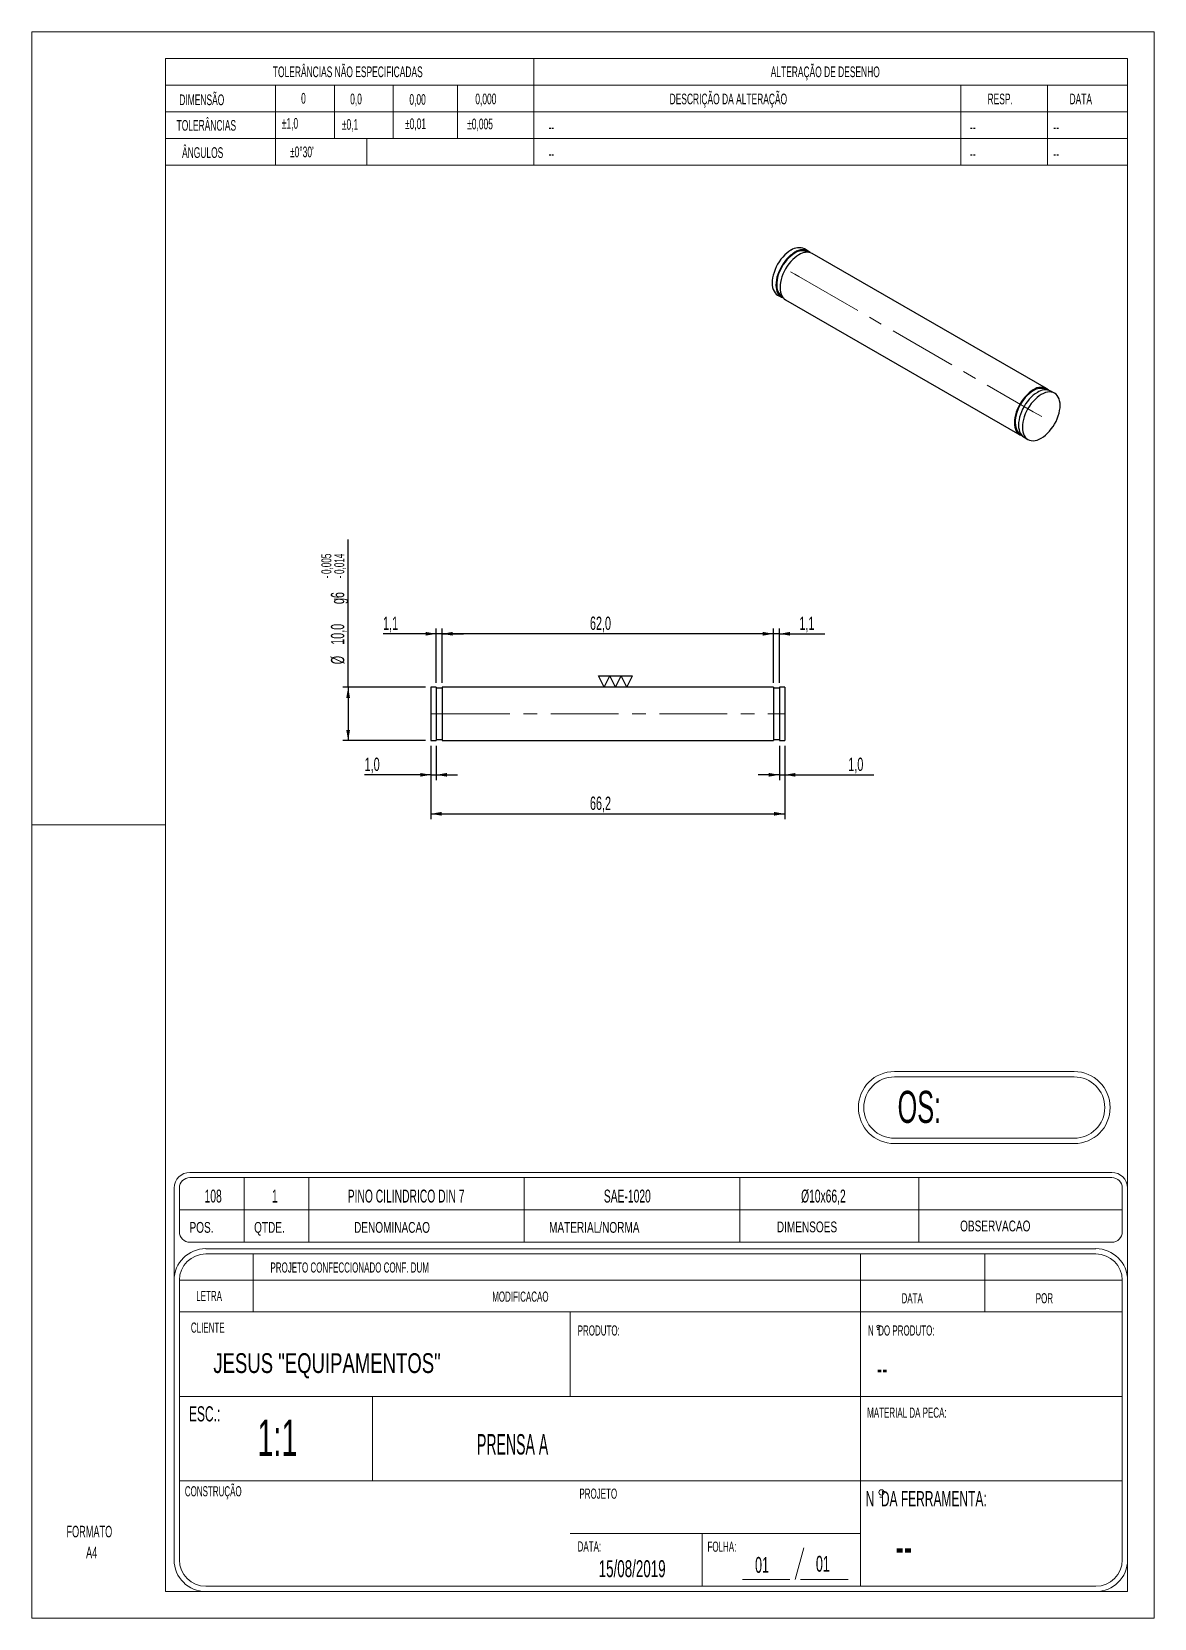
# Model space of a CAD drawing. Header units: millimetres. Extents: x 0 to 210, y 0 to 297.
import ezdxf

# ---------------------------------------------------------------- set-up
doc = ezdxf.new("R2010")
doc.units = ezdxf.units.MM
doc.linetypes.add('CENTERX2', pattern=[20.32, 12.7, -2.54, 2.54, -2.54])
doc.layers.add('COTAS', color=7, linetype='Continuous')
doc.styles.add('SLDTEXTSTYLE0', font='TXT', dxfattribs={"width": 0.595745})
doc.styles.add('SLDTEXTSTYLE1', font='TXT', dxfattribs={"width": 0.589474})
doc.styles.add('SLDTEXTSTYLE2', font='TXT', dxfattribs={"width": 0.515789})
doc.styles.add('SLDTEXTSTYLE3', font='TXT', dxfattribs={"width": 0.7})
doc.styles.add('SLDTEXTSTYLE4', font='TXT', dxfattribs={"width": 0.695035})
doc.styles.add('SLDTEXTSTYLE5', font='TXT', dxfattribs={"width": 0.605})
doc.dimstyles.new('SLDDIMSTYLE0', dxfattribs={"dimtxt": 2.5, "dimasz": 2, "dimexe": 0, "dimexo": 0.0625, "dimtad": 1, "dimdec": 1, "dimrnd": 1e-09, "dimzin": 12, "dimdsep": 46, "dimtxsty": 'SLDTEXTSTYLE5', "dimsah": 1, "dimcen": 0.09, "dimadec": 0, "dimazin": 3, "dimtfac": 1, "dimtdec": 3, "dimtofl": 0, "dimtmove": 0, "dimatfit": 3, "dimfxl": 0, "dimfrac": 2, "dimtolj": 1, "dimtzin": 12, "dimarcsym": 0})
doc.dimstyles.new('SLDDIMSTYLE1', dxfattribs={"dimtxt": 2.5, "dimasz": 2, "dimexe": 0, "dimexo": 0.0625, "dimtad": 1, "dimdec": 1, "dimrnd": 1e-09, "dimzin": 12, "dimdsep": 46, "dimtxsty": 'SLDTEXTSTYLE5', "dimsah": 1, "dimcen": 0.09, "dimadec": 0, "dimazin": 3, "dimtfac": 1, "dimtdec": 3, "dimtmove": 0, "dimatfit": 0, "dimfxl": 0, "dimfrac": 2, "dimtolj": 1, "dimtzin": 12, "dimarcsym": 0})
doc.dimstyles.new('SLDDIMSTYLE2', dxfattribs={"dimtxt": 2.5, "dimasz": 2, "dimexe": 0, "dimexo": 0.0625, "dimtad": 1, "dimdec": 1, "dimrnd": 1e-09, "dimzin": 12, "dimdsep": 46, "dimtxsty": 'SLDTEXTSTYLE5', "dimsah": 1, "dimcen": 0.09, "dimadec": 0, "dimazin": 3, "dimtol": 1, "dimtp": -0.005, "dimtm": 0.014, "dimtfac": 1, "dimtdec": 3, "dimtofl": 0, "dimtmove": 0, "dimatfit": 3, "dimfxl": 0, "dimfrac": 2, "dimtolj": 1, "dimarcsym": 0})

# ---------------------------------------------------------------- blocks, each defined once
blk = doc.blocks.new('SW_NOTE_0')
at = {"color": 0, "linetype": 'Continuous', "lineweight": 18, "insert": (0, 2.77), "char_height": 2.152, "attachment_point": 1, "style": 'SLDTEXTSTYLE0'}
blk.add_mtext('FORMATO', dxfattribs=at)
blk = doc.blocks.new('SW_NOTE_0_1')
at = {"color": 0, "linetype": 'Continuous', "lineweight": 18, "insert": (0, 2.77), "char_height": 2.152, "attachment_point": 1, "style": 'SLDTEXTSTYLE0'}
blk.add_mtext('A4', dxfattribs=at)
blk = doc.blocks.new('Bloco2')
at = {"color": 7, "linetype": 'Continuous', "lineweight": 18}
for p, q in [((210.04, 297.06), (0.04, 297.06)), ((0.04, 297.06), (0.04, 0.06)), ((210.04, 0.06), (210.04, 297.06)), ((205.04, 292.06), (25.04, 292.06)), ((25.04, 292.06), (25.04, 5.06)), ((205.04, 5.06), (205.04, 292.06)), ((0.04, 148.56), (25.04, 148.56)), ((25.04, 5.06), (205.04, 5.06)), ((0.04, 0.06), (210.04, 0.06))]:
    blk.add_line(p, q, dxfattribs=at)
for name, p in [('SW_NOTE_0', (6.53, 14.59)), ('SW_NOTE_0_1', (10.2, 10.66))]:
    blk.add_blockref(name, p, dxfattribs=at)
blk = doc.blocks.new('_D')
at = {"layer": 'COTAS'}
for p, q in [((74.68, 163.65), (74.68, 149.95)), ((140.88, 163.65), (140.88, 149.95)), ((74.68, 150.95), (140.88, 150.95))]:
    blk.add_line(p, q, dxfattribs=at)
for points in [[(74.68, 150.95), (76.68, 150.6), (76.68, 151.3)], [(140.88, 150.95), (138.88, 151.3), (138.88, 150.6)]]:
    blk.add_solid(points, dxfattribs=at)
at = {"layer": 'COTAS', "insert": (104.44, 154.17), "char_height": 2.5, "attachment_point": 1, "style": 'SLDTEXTSTYLE5'}
blk.add_mtext('66,2', dxfattribs=at)
blk = doc.blocks.new('_D_1')
at = {"layer": 'COTAS'}
for p, q in [((76.78, 175.65), (76.78, 185.65)), ((138.78, 184.65), (76.78, 184.65)), ((138.78, 175.65), (138.78, 185.65))]:
    blk.add_line(p, q, dxfattribs=at)
for points in [[(76.78, 184.65), (78.78, 184.3), (78.78, 185)], [(138.78, 184.65), (136.78, 185), (136.78, 184.3)]]:
    blk.add_solid(points, dxfattribs=at)
at = {"layer": 'COTAS', "insert": (104.44, 187.87), "char_height": 2.5, "attachment_point": 1, "style": 'SLDTEXTSTYLE5'}
blk.add_mtext('62,0', dxfattribs=at)
blk = doc.blocks.new('_D_2')
at = {"layer": 'COTAS'}
for p, q in [((75.68, 184.65), (65.74, 184.65)), ((75.68, 175.45), (75.68, 185.65)), ((76.78, 184.65), (75.68, 184.65)), ((76.78, 175.45), (76.78, 185.65)), ((76.78, 184.65), (80.78, 184.65))]:
    blk.add_line(p, q, dxfattribs=at)
for points in [[(75.68, 184.65), (73.68, 185), (73.68, 184.3)], [(76.78, 184.65), (78.78, 184.3), (78.78, 185)]]:
    blk.add_solid(points, dxfattribs=at)
at = {"layer": 'COTAS', "insert": (65.74, 187.87), "char_height": 2.5, "attachment_point": 1, "style": 'SLDTEXTSTYLE5'}
blk.add_mtext('1,1', dxfattribs=at)
blk = doc.blocks.new('_D_3')
at = {"layer": 'COTAS'}
for p, q in [((138.78, 184.65), (134.78, 184.65)), ((138.78, 175.45), (138.78, 185.65)), ((139.88, 184.65), (138.78, 184.65)), ((139.88, 175.45), (139.88, 185.65)), ((139.88, 184.65), (148.39, 184.65))]:
    blk.add_line(p, q, dxfattribs=at)
for points in [[(138.78, 184.65), (136.78, 185), (136.78, 184.3)], [(139.88, 184.65), (141.88, 184.3), (141.88, 185)]]:
    blk.add_solid(points, dxfattribs=at)
at = {"layer": 'COTAS', "insert": (143.62, 187.87), "char_height": 2.5, "attachment_point": 1, "style": 'SLDTEXTSTYLE5'}
blk.add_mtext('1,1', dxfattribs=at)
blk = doc.blocks.new('_D_4')
at = {"layer": 'COTAS'}
for p, q in [((74.68, 163.65), (74.68, 157.25)), ((75.68, 163.65), (75.68, 157.25)), ((74.68, 158.25), (62.29, 158.25)), ((74.68, 158.25), (75.68, 158.25)), ((75.68, 158.25), (79.68, 158.25))]:
    blk.add_line(p, q, dxfattribs=at)
for points in [[(74.68, 158.25), (72.68, 158.6), (72.68, 157.9)], [(75.68, 158.25), (77.68, 157.9), (77.68, 158.6)]]:
    blk.add_solid(points, dxfattribs=at)
at = {"layer": 'COTAS', "insert": (62.29, 161.47), "char_height": 2.5, "attachment_point": 1, "style": 'SLDTEXTSTYLE5'}
blk.add_mtext('1,0', dxfattribs=at)
blk = doc.blocks.new('_D_5')
at = {"layer": 'COTAS'}
for p, q in [((139.88, 163.65), (139.88, 157.25)), ((140.88, 163.65), (140.88, 157.25)), ((139.88, 158.25), (135.88, 158.25)), ((139.88, 158.25), (140.88, 158.25)), ((140.88, 158.25), (157.54, 158.25))]:
    blk.add_line(p, q, dxfattribs=at)
for points in [[(139.88, 158.25), (137.88, 158.6), (137.88, 157.9)], [(140.88, 158.25), (142.88, 157.9), (142.88, 158.6)]]:
    blk.add_solid(points, dxfattribs=at)
at = {"layer": 'COTAS', "insert": (152.77, 161.47), "char_height": 2.5, "attachment_point": 1, "style": 'SLDTEXTSTYLE5'}
blk.add_mtext('1,0', dxfattribs=at)
blk = doc.blocks.new('_D_6')
at = {"layer": 'COTAS'}
for p, q in [((59.2, 174.65), (59.2, 202.3)), ((73.68, 174.65), (58.2, 174.65)), ((59.2, 174.65), (59.2, 164.65)), ((73.68, 164.65), (58.2, 164.65))]:
    blk.add_line(p, q, dxfattribs=at)
for points in [[(59.2, 174.65), (58.85, 172.65), (59.55, 172.65)], [(59.2, 164.65), (59.55, 166.65), (58.85, 166.65)]]:
    blk.add_solid(points, dxfattribs=at)
at = {"layer": 'COTAS', "attachment_point": 1, "rotation": 90, "style": 'SLDTEXTSTYLE5'}
for s, insert, char_height in [('0,005', (54.18, 195.85), 1.875), ('0,014', (56.6, 195.85), 1.875), ('-', (54.18, 195), 1.88), ('-', (56.6, 195), 1.88), ('g6', (55.97, 190.21), 2.5), ('10,0', (55.97, 182.58), 2.5), ('%%c', (55.98, 178.94), 2.5)]:
    blk.add_mtext(s, dxfattribs=dict(at, insert=insert, char_height=char_height))
blk = doc.blocks.new('SW_SFSYMBOL_0')
at = {"layer": 'COTAS', "color": 0}
for p, q in [((-2.12, 0), (-3.17, 2.12)), ((-3.17, 2.12), (-1.06, 2.12)), ((-2.12, 0), (-1.06, 2.12)), ((0, 0), (-1.06, 2.12)), ((-1.06, 2.12), (1.06, 2.12)), ((0, 0), (1.06, 2.12)), ((2.12, 0), (1.06, 2.12)), ((1.06, 2.12), (3.17, 2.12)), ((2.12, 0), (3.17, 2.12))]:
    blk.add_line(p, q, dxfattribs=at)

msp = doc.modelspace()

# ---------------------------------------------------------------- linework, layer by layer
at = {"color": 7, "linetype": 'Continuous', "lineweight": 18}
for p, q in [((205.01, 292.36), (25.01, 292.36)), ((25.01, 272.36), (25.01, 292.36)), ((93.95, 272.36), (93.95, 292.36)), ((205.01, 292.36), (205.01, 272.36)), ((25.01, 287.36), (93.95, 287.36)), ((45.64, 272.36), (45.64, 287.36)), ((56.64, 277.36), (56.64, 287.36)), ((67.64, 277.36), (67.64, 287.36)), ((79.64, 277.36), (79.64, 287.36)), ((93.95, 287.36), (205.01, 287.36)), ((173.82, 272.36), (173.82, 287.36)), ((190.01, 272.36), (190.01, 287.36)), ((25.01, 282.36), (93.95, 282.36)), ((93.95, 282.36), (205.01, 282.36)), ((25.01, 277.36), (93.95, 277.36)), ((62.7, 277.36), (62.7, 272.36)), ((93.95, 277.36), (205.01, 277.36)), ((25.01, 272.36), (93.95, 272.36)), ((93.95, 272.36), (205.01, 272.36)), ((195.01, 102.71), (161.41, 102.71)), ((195.01, 101.71), (161.41, 101.71)), ((161.41, 90.21), (195.01, 90.21)), ((161.41, 89.21), (195.01, 89.21)), ((202.07, 83.83), (29.59, 83.83)), ((26.65, 11.28), (26.65, 80.89)), ((26.65, 80.89), (26.65, 67.81)), ((27.63, 80.89), (27.63, 72.71)), ((202.07, 82.85), (29.59, 82.85)), ((39.72, 70.75), (39.72, 82.85)), ((51.82, 70.75), (51.82, 82.85)), ((92.14, 70.75), (92.14, 82.85)), ((132.46, 70.75), (132.46, 82.85)), ((165.96, 70.75), (165.96, 82.85)), ((204.03, 72.71), (204.03, 80.89)), ((205.01, 11.28), (205.01, 80.89)), ((27.63, 76.8), (204.03, 76.8)), ((29.59, 70.75), (202.07, 70.75)), ((32.57, 69.54), (199.08, 69.54)), ((32.57, 68.56), (199.08, 68.56)), ((41.46, 57.69), (41.46, 68.56)), ((155.03, 68.56), (155.03, 57.69)), ((178.34, 68.56), (178.34, 57.69)), ((27.64, 11.28), (27.64, 63.62)), ((27.64, 63.62), (204.02, 63.62)), ((204.02, 63.62), (204.02, 11.28)), ((27.64, 57.69), (204.02, 57.69)), ((100.71, 57.69), (100.71, 41.89)), ((155.03, 57.69), (155.03, 41.89)), ((158.2, 54.45), (158.46, 54.45)), ((158.2, 54.43), (158.46, 54.43)), ((27.64, 41.89), (204.02, 41.89)), ((63.77, 26.09), (63.77, 41.89)), ((155.03, 26.09), (155.03, 41.89)), ((27.64, 26.09), (204.02, 26.09)), ((155.03, 26.09), (155.03, 6.34)), ((158.69, 23), (159.2, 23)), ((100.71, 16.22), (155.03, 16.22)), ((125.4, 16.22), (125.4, 6.34)), ((144.43, 13.54), (142.85, 7.62)), ((199.08, 6.34), (32.57, 6.34)), ((141.86, 7.62), (132.97, 7.62)), ((143.83, 7.62), (152.72, 7.62)), ((199.08, 5.36), (32.57, 5.36)), ((204.44, 5.36), (205.01, 5.36)), ((205.01, 5.36), (205.01, 5.93))]:
    msp.add_line(p, q, dxfattribs=at)
at = {"color": 7, "linetype": 'Continuous', "lineweight": 25}
for p, q in [((145.26, 256.3), (144.55, 256.71)), ((145.24, 256.08), (145.16, 256.13)), ((189.88, 230.55), (146.04, 255.85)), ((139.55, 248.05), (140.26, 247.64)), ((140.36, 247.82), (140.44, 247.77)), ((141.04, 247.19), (184.88, 221.88)), ((189.86, 230.33), (189.78, 230.37)), ((191.36, 229.69), (190.66, 230.1)), ((184.98, 222.06), (185.06, 222.01)), ((185.66, 221.44), (186.37, 221.03)), ((75.68, 174.65), (74.68, 174.65)), ((74.68, 174.65), (74.68, 164.65)), ((75.68, 174.65), (75.68, 164.65)), ((76.78, 174.45), (75.68, 174.45)), ((138.78, 174.65), (76.78, 174.65)), ((76.78, 174.65), (76.78, 164.65)), ((138.78, 174.65), (138.78, 164.65)), ((139.88, 174.45), (138.78, 174.45)), ((140.88, 174.65), (139.88, 174.65)), ((139.88, 174.65), (139.88, 164.65)), ((140.88, 174.65), (140.88, 164.65)), ((74.68, 164.65), (75.68, 164.65)), ((75.68, 164.85), (76.78, 164.85)), ((76.78, 164.65), (138.78, 164.65)), ((138.78, 164.85), (139.88, 164.85)), ((139.88, 164.65), (140.88, 164.65))]:
    msp.add_line(p, q, dxfattribs=at)
at = {"color": 7, "linetype": 'Continuous', "lineweight": 25, "flags": 128}
for points in [[(142.05, 256.46), (141.66, 256.21), (141.27, 255.91), (140.89, 255.56), (140.52, 255.17), (140.17, 254.75), (139.85, 254.3), (139.55, 253.82), (139.29, 253.33), (139.06, 252.82), (138.87, 252.31), (138.72, 251.8), (138.61, 251.3), (138.54, 250.81), (138.52, 250.34), (138.54, 249.9), (138.61, 249.48), (138.72, 249.11), (138.87, 248.77), (139.06, 248.48), (139.29, 248.24), (139.55, 248.05), (139.55, 248.05)], [(142.76, 256.06), (142.37, 255.8), (141.97, 255.5), (141.59, 255.15), (141.23, 254.77), (140.88, 254.34), (140.56, 253.89), (140.26, 253.42), (140, 252.92), (139.77, 252.42), (139.58, 251.91), (139.42, 251.39), (139.31, 250.89), (139.25, 250.4), (139.23, 249.93), (139.25, 249.49), (139.31, 249.07), (139.42, 248.7), (139.58, 248.36), (139.77, 248.07), (140, 247.83), (140.26, 247.64), (140.56, 247.51), (140.68, 247.47)], [(142.76, 255.89), (142.37, 255.64), (141.99, 255.35), (141.62, 255.01), (141.26, 254.63), (140.93, 254.21), (140.61, 253.77), (140.33, 253.3), (140.07, 252.81), (139.86, 252.32), (139.67, 251.82), (139.53, 251.32), (139.44, 250.83), (139.38, 250.36), (139.37, 249.9), (139.4, 249.48), (139.48, 249.08), (139.6, 248.72), (139.76, 248.41), (139.96, 248.14), (140.2, 247.93), (140.36, 247.82)], [(143.54, 255.61), (143.14, 255.35), (142.75, 255.05), (142.37, 254.7), (142.01, 254.32), (141.66, 253.89), (141.34, 253.44), (141.04, 252.97), (140.78, 252.47), (140.55, 251.97), (140.35, 251.46), (140.2, 250.95), (140.09, 250.44), (140.03, 249.95), (140, 249.48), (140.03, 249.04), (140.09, 248.63), (140.2, 248.25), (140.35, 247.91), (140.55, 247.62), (140.78, 247.38), (141.04, 247.19), (141.04, 247.19)], [(187.38, 230.3), (186.98, 230.04), (186.59, 229.74), (186.21, 229.39), (185.85, 229.01), (185.5, 228.59), (185.18, 228.13), (184.88, 227.66), (184.62, 227.16), (184.39, 226.66), (184.19, 226.15), (184.04, 225.64), (183.93, 225.13), (183.87, 224.64), (183.84, 224.17), (183.87, 223.73), (183.93, 223.32), (184.04, 222.94), (184.19, 222.6), (184.39, 222.31), (184.62, 222.07), (184.88, 221.88), (185.18, 221.75), (185.3, 221.71)], [(187.38, 230.13), (186.99, 229.89), (186.61, 229.59), (186.24, 229.25), (185.88, 228.87), (185.55, 228.45), (185.23, 228.01), (184.95, 227.54), (184.69, 227.06), (184.47, 226.56), (184.29, 226.06), (184.15, 225.56), (184.05, 225.07), (184, 224.6), (183.99, 224.14), (184.02, 223.72), (184.1, 223.32), (184.22, 222.97), (184.38, 222.65), (184.58, 222.39), (184.82, 222.17), (184.98, 222.06)], [(188.16, 229.85), (187.76, 229.59), (187.37, 229.29), (186.99, 228.95), (186.62, 228.56), (186.28, 228.14), (185.95, 227.69), (185.66, 227.21), (185.39, 226.72), (185.16, 226.21), (184.97, 225.7), (184.82, 225.19), (184.71, 224.68), (184.64, 224.19), (184.62, 223.72), (184.64, 223.28), (184.71, 222.87), (184.82, 222.49), (184.97, 222.16), (185.16, 221.87), (185.39, 221.62), (185.66, 221.44), (185.66, 221.44)], [(188.87, 229.44), (188.47, 229.19), (188.08, 228.88), (187.7, 228.54), (187.33, 228.15), (186.98, 227.73), (186.66, 227.28), (186.37, 226.8), (186.1, 226.31), (185.87, 225.8), (185.68, 225.29), (185.53, 224.78), (185.42, 224.28), (185.35, 223.79), (185.33, 223.32), (185.35, 222.87), (185.42, 222.46), (185.53, 222.08), (185.68, 221.75), (185.87, 221.46), (186.1, 221.22), (186.37, 221.03), (186.66, 220.89), (186.98, 220.81), (187.33, 220.79), (187.7, 220.83), (188.08, 220.92), (188.47, 221.07), (188.87, 221.28), (189.26, 221.53), (189.65, 221.83), (190.03, 222.18), (190.4, 222.56), (190.75, 222.99), (191.07, 223.44), (191.37, 223.91), (191.63, 224.41), (191.86, 224.91), (192.05, 225.43), (192.2, 225.94), (192.31, 226.44), (192.38, 226.93), (192.4, 227.4), (192.38, 227.84), (192.31, 228.26), (192.2, 228.63), (192.05, 228.97), (191.86, 229.26), (191.63, 229.5), (191.37, 229.69), (191.07, 229.82), (190.75, 229.9), (190.4, 229.92), (190.03, 229.89), (189.65, 229.79), (189.26, 229.64), (188.87, 229.44)]]:
    msp.add_lwpolyline(points, dxfattribs=at)
at = {"color": 7, "linetype": 'Continuous', "lineweight": 18}
for centre, radius in [((158.33, 54.99), 0.247), ((158.33, 54.97), 0.247), ((158.97, 23.92), 0.494)]:
    msp.add_circle(centre, radius, dxfattribs=at)
at = {"color": 7, "linetype": 'Continuous', "lineweight": 25}
for centre, radius, start, end in [((143.53, 254.34), 2.59, 66.5912, 124.7192), ((144.17, 254.25), 2.29, 50.8828, 127.9273), ((144.17, 253.86), 2.48, 66.5081, 124.8023), ((145.01, 253.48), 2.59, 66.5912, 124.7192), ((188.79, 228.49), 2.29, 50.8833, 127.9273), ((188.79, 228.1), 2.48, 66.5081, 124.8023), ((189.63, 227.72), 2.59, 66.5913, 124.7192)]:
    msp.add_arc(centre, radius, start, end, dxfattribs=at)
at = {"color": 7, "linetype": 'Continuous', "lineweight": 18}
for centre, radius, start, end in [((161.41, 95.96), 6.75, 90, 270), ((161.41, 95.96), 5.75, 90, 270), ((195.01, 95.96), 6.75, 270, 90), ((195.01, 95.96), 5.75, 270, 90), ((29.59, 80.89), 2.94, 90, 180), ((202.07, 80.89), 2.94, 0, 90), ((29.59, 80.89), 1.96, 90, 180), ((202.07, 80.89), 1.96, 0, 90), ((29.59, 72.71), 1.96, 180, 270), ((202.07, 72.71), 1.96, 270, 0), ((32.57, 63.62), 5.93, 90, 180), ((32.57, 63.62), 4.94, 90, 180), ((199.08, 63.62), 5.93, 0, 90), ((199.08, 63.62), 4.94, 0, 90), ((32.57, 11.28), 5.93, 180, 270), ((32.57, 11.28), 4.94, 180, 270), ((199.08, 11.28), 4.94, 270, 0), ((199.08, 11.28), 5.93, 270, 0)]:
    msp.add_arc(centre, radius, start, end, dxfattribs=at)
at = {"layer": 'COTAS', "linetype": 'CENTERX2', "lineweight": 18}
for p, q in [((141.97, 252.43), (142.76, 251.97)), ((142.76, 251.97), (143.54, 251.52)), ((143.54, 251.52), (187.38, 226.21)), ((187.38, 226.21), (188.16, 225.77)), ((188.16, 225.77), (188.95, 225.31)), ((74.58, 169.65), (75.68, 169.65)), ((75.68, 169.65), (76.78, 169.65)), ((76.78, 169.65), (138.78, 169.65)), ((138.78, 169.65), (139.88, 169.65)), ((139.88, 169.65), (140.98, 169.65))]:
    msp.add_line(p, q, dxfattribs=at)

# ---------------------------------------------------------------- block references
at = {"layer": 'COTAS'}
for name, p in [('Bloco2', (-0.03, 0.3)), ('SW_SFSYMBOL_0', (109.21, 174.65))]:
    msp.add_blockref(name, p, dxfattribs=at)

# ---------------------------------------------------------------- texts
at = {"color": 7, "linetype": 'Continuous', "lineweight": 0}
for s, insert, char_height, attachment_point, style in [('TOLERÂNCIAS NÃO ESPECIFICADAS', (59.13, 290.85), 2, 2, 'SLDTEXTSTYLE1'), ('ALTERAÇÃO DE DESENHO', (148.46, 290.85), 2, 2, 'SLDTEXTSTYLE1'), ('DIMENSÃO', (27.62, 285.61), 2, 1, 'SLDTEXTSTYLE1'), ('0', (50.4, 285.89), 2, 1, 'SLDTEXTSTYLE1'), ('0,0', (59.58, 285.77), 2, 1, 'SLDTEXTSTYLE1'), ('0,00', (70.66, 285.68), 2, 1, 'SLDTEXTSTYLE1'), ('0,000', (82.99, 285.77), 2, 1, 'SLDTEXTSTYLE1'), ('DESCRIÇÃO DA ALTERAÇÃO', (119.34, 285.77), 2, 1, 'SLDTEXTSTYLE1'), ('RESP.', (178.82, 285.77), 2, 1, 'SLDTEXTSTYLE1'), ('DATA', (194.16, 285.77), 2, 1, 'SLDTEXTSTYLE1'), ('TOLERÂNCIAS', (27.11, 280.83), 2, 1, 'SLDTEXTSTYLE1'), ('±1,0', (46.79, 281.2), 2, 1, 'SLDTEXTSTYLE1'), ('±0,1', (58.03, 281), 2, 1, 'SLDTEXTSTYLE1'), ('±0,01', (69.84, 281.12), 2, 1, 'SLDTEXTSTYLE1'), ('±0,005', (81.47, 281.09), 2, 1, 'SLDTEXTSTYLE1'), ('--', (96.69, 280.49), 2, 1, 'SLDTEXTSTYLE1'), ('--', (175.54, 280.49), 2, 1, 'SLDTEXTSTYLE1'), ('--', (191.14, 280.49), 2, 1, 'SLDTEXTSTYLE1'), ('ÂNGULOS', (28.13, 275.73), 2, 1, 'SLDTEXTSTYLE1'), ("±0°30'", (48.32, 275.86), 2, 1, 'SLDTEXTSTYLE1'), ('--', (96.69, 275.49), 2, 1, 'SLDTEXTSTYLE1'), ('--', (175.54, 275.49), 2, 1, 'SLDTEXTSTYLE1'), ('--', (191.14, 275.49), 2, 1, 'SLDTEXTSTYLE1'), ('OS:', (161.99, 99.09), 6, 1, 'SLDTEXTSTYLE1'), ('108', (33.95, 80.6), 2.419, 2, 'SLDTEXTSTYLE0'), ('1', (45.48, 80.6), 2.42, 2, 'SLDTEXTSTYLE0'), ('PINO CILINDRICO DIN 7', (70.04, 80.6), 2.4192, 2, 'SLDTEXTSTYLE0'), ('SAE-1020', (111.43, 80.6), 2.419, 2, 'SLDTEXTSTYLE0'), ('Ø10x66,2', (148.11, 80.6), 2.419, 2, 'SLDTEXTSTYLE0'), ('POS.', (29.52, 74.54), 2.022, 1, 'SLDTEXTSTYLE4'), ('QTDE.', (41.61, 74.54), 2.022, 1, 'SLDTEXTSTYLE4'), ('DENOMINACAO', (60.31, 74.54), 2.0223, 1, 'SLDTEXTSTYLE4'), ('MATERIAL/NORMA', (96.79, 74.54), 2.0223, 1, 'SLDTEXTSTYLE4'), ('DIMENSOES', (139.4, 74.63), 2.022, 1, 'SLDTEXTSTYLE4'), ('OBSERVACAO', (173.69, 74.8), 2.022, 1, 'SLDTEXTSTYLE4'), ('PROJETO CONFECCIONADO CONF. DUM', (44.67, 66.97), 1.896, 1, 'SLDTEXTSTYLE1'), ('LETRA', (30.78, 61.63), 1.896, 1, 'SLDTEXTSTYLE1'), ('MODIFICACAO', (86.15, 61.52), 1.896, 1, 'SLDTEXTSTYLE1'), ('DATA', (162.73, 61.21), 1.896, 1, 'SLDTEXTSTYLE1'), ('POR', (187.84, 61.21), 1.896, 1, 'SLDTEXTSTYLE1'), ('CLIENTE', (29.78, 55.72), 1.896, 1, 'SLDTEXTSTYLE1'), ('PRODUTO:', (102.14, 55.18), 1.896, 1, 'SLDTEXTSTYLE1'), ('N  DO PRODUTO:', (156.45, 55.18), 1.896, 1, 'SLDTEXTSTYLE1'), ('JESUS "EQUIPAMENTOS"', (33.98, 49.97), 3.7042, 1, 'SLDTEXTSTYLE3'), ('--', (158.13, 49.28), 4.266, 1, 'SLDTEXTSTYLE2'), ('ESC.:', (29.42, 40.05), 2.844, 1, 'SLDTEXTSTYLE1'), ('MATERIAL DA PECA:', (156.3, 39.8), 1.896, 1, 'SLDTEXTSTYLE1'), ('1:1', (42.23, 37.56), 6.826, 1, 'SLDTEXTSTYLE1'), ('PRENSA A', (83.3, 34.83), 3.822, 1, 'SLDTEXTSTYLE2'), ('CONSTRUÇÃO', (28.65, 25.08), 1.896, 1, 'SLDTEXTSTYLE1'), ('PROJETO', (102.47, 24.63), 1.896, 1, 'SLDTEXTSTYLE1'), ('N  DA FERRAMENTA:', (156, 24.16), 2.8441, 1, 'SLDTEXTSTYLE1'), ('DATA:', (102.13, 14.75), 1.896, 1, 'SLDTEXTSTYLE1'), ('FOLHA:', (126.43, 14.71), 1.896, 1, 'SLDTEXTSTYLE1'), ('01', (146.71, 12.04), 2.963, 1, 'SLDTEXTSTYLE1'), ('--', (161.59, 17.23), 6.826, 1, 'SLDTEXTSTYLE2'), ('15/08/2019', (106.07, 11.23), 3.175, 1, 'SLDTEXTSTYLE1'), ('01', (135.33, 11.83), 2.963, 1, 'SLDTEXTSTYLE1')]:
    msp.add_mtext(s, dxfattribs=dict(at, insert=insert, char_height=char_height, attachment_point=attachment_point, style=style))

# ---------------------------------------------------------------- dimensions: what is measured, and where the dimension line sits
at = {"layer": 'COTAS'}
dim = msp.add_linear_dim(base=(59.2, 164.65), p1=(74.68, 174.65), p2=(74.68, 164.65), angle=90, text='%%c<>g6', dimstyle='SLDDIMSTYLE2', dxfattribs=at)
dim.commit()
dim.dimension.update_dxf_attribs({"geometry": '_D_6', "text_midpoint": (59.2, 190.62), "dimtype": 160})
for base, p1, p2, dimstyle, picture, middle in [((75.68, 184.65), (76.78, 174.45), (75.68, 174.45), 'SLDDIMSTYLE1', '_D_2', (68.13, 184.65)), ((76.78, 184.65), (138.78, 174.65), (76.78, 174.65), 'SLDDIMSTYLE0', '_D_1', (107.78, 184.65)), ((138.78, 184.65), (139.88, 174.45), (138.78, 174.45), 'SLDDIMSTYLE1', '_D_3', (146.01, 184.65)), ((75.68, 158.25), (74.68, 164.65), (75.68, 164.65), 'SLDDIMSTYLE1', '_D_4', (64.68, 158.25)), ((140.88, 150.95), (74.68, 164.65), (140.88, 164.65), 'SLDDIMSTYLE0', '_D', (107.78, 150.95)), ((140.88, 158.25), (139.88, 164.65), (140.88, 164.65), 'SLDDIMSTYLE1', '_D_5', (155.16, 158.25))]:
    dim = msp.add_linear_dim(base=base, p1=p1, p2=p2, dimstyle=dimstyle, dxfattribs=at)
    dim.commit()
    dim.dimension.update_dxf_attribs({"geometry": picture, "text_midpoint": middle, "dimtype": 160})

doc.saveas('drawing.dxf')
